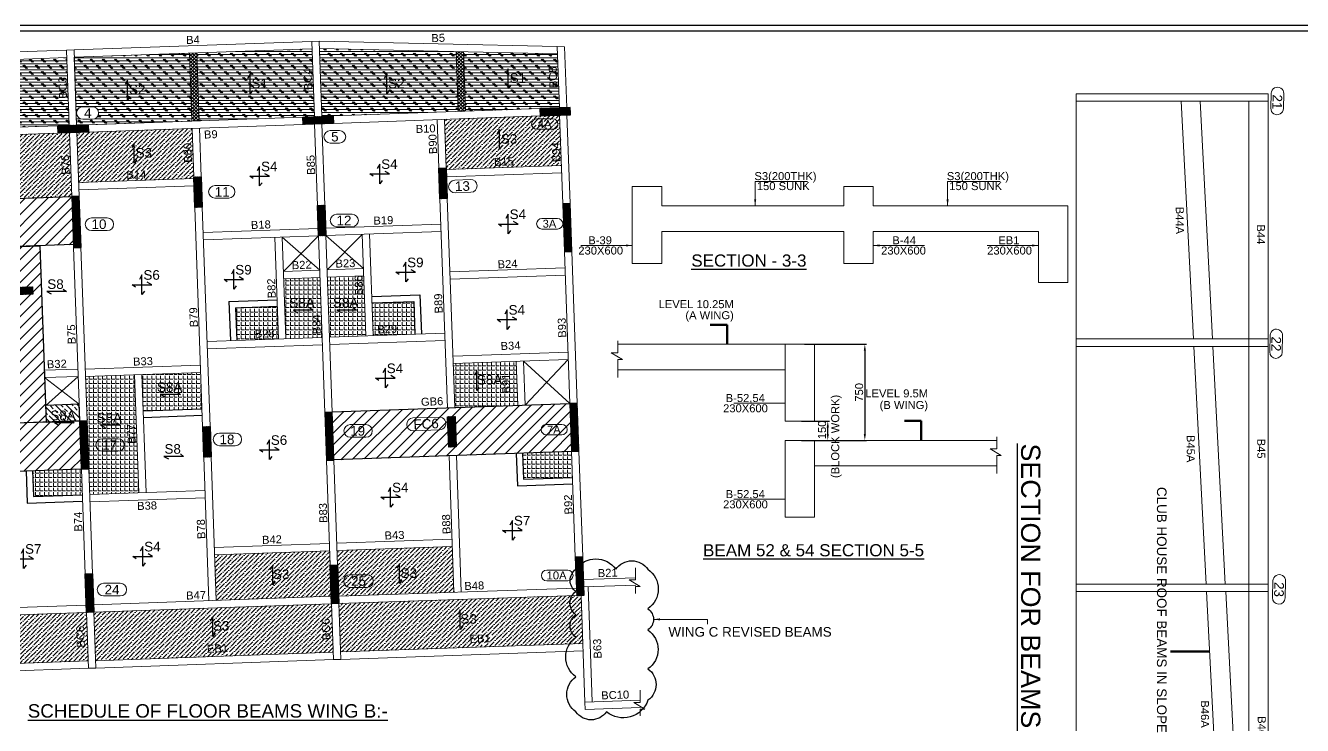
# Model space of a CAD drawing. Header units: millimetres. Extents: x 7675 to 3020127, y -133733 to 101228.
# Drawn here: x 2922494 to 2962385, y 76776 to 98635 of the extents above; entities that cross this region are included whole.
import ezdxf
from ezdxf.enums import TextEntityAlignment as Align

# ---------------------------------------------------------------- set-up
doc = ezdxf.new("R2010")
doc.units = ezdxf.units.MM
doc.header["$LTSCALE"] = 600
doc.linetypes.add('$0$DASHED2', pattern=[0.375, 0.25, -0.125])
for name, color, linetype, lineweight in [('300mm SUNK', 251, 'Continuous', 9), ('BEAM', 191, 'Continuous', 20), ('BEAM NO (H)', 121, 'Continuous', 20), ('BEAM NO (V)', 121, 'Continuous', 20), ('COL HATCH', 67, 'Continuous', 25), ('colno', 11, 'Continuous', 15), ('COLUMN', 84, 'Continuous', 30), ('COMMENTS', 10, 'Continuous', 35), ('CONCRETE', 7, 'Continuous', 20), ('DIM', 8, 'Continuous', 13), ('GIRDER BEAM', 4, 'Continuous', 30), ('HATCH LIGHT_MOFA', 253, 'Continuous', 0), ('MAIN TEXT', 6, 'Continuous', 25), ('RC PARDI HATCH', 8, 'Continuous', 13), ('RCC PARDI', 2, 'Continuous', 20), ('SLAB', 1, 'Continuous', 25), ('SLAB MARK', 241, 'Continuous', 25), ('SLAB NO', 52, 'Continuous', 25), ('TEXT', 255, 'Continuous', 25), ('void', 45, 'Continuous', 18)]:
    doc.layers.add(name, color=color, linetype=linetype, lineweight=lineweight)
doc.layers.add('REVISION CLOUD', color=4, linetype='Continuous')
doc.layers.add('S-DIM', color=7, linetype='Continuous')
doc.styles.add('ARIAL', font='arial.ttf')
doc.dimstyles.new('SBC 25', dxfattribs={"dimscale": 25, "dimtxt": 2.5, "dimasz": 2, "dimexe": 0.5, "dimexo": 0.5, "dimgap": 0.5, "dimtad": 1, "dimdec": 0, "dimzin": 3, "dimdsep": 46, "dimtxsty": 'ARIAL', "dimcen": 0, "dimdle": 1, "dimclrd": 256, "dimclre": 256, "dimclrt": 7, "dimadec": 0, "dimazin": 0, "dimtfac": 1, "dimtdec": 0, "dimtmove": 0, "dimatfit": 3, "dimfxl": 1, "dimtolj": 1, "dimtzin": 0, "dimlwd": -1, "dimlwe": -1, "dimarcsym": 0})
doc.dimstyles.new('SBC-100', dxfattribs={"dimscale": 100, "dimtxt": 2.5, "dimasz": 2, "dimexe": 0.5, "dimexo": 0.5, "dimgap": 0.5, "dimtad": 1, "dimdec": 0, "dimzin": 3, "dimdsep": 46, "dimtxsty": 'ARIAL', "dimblk1": 'OBLIQUE', "dimblk2": 'OBLIQUE', "dimcen": 0, "dimdle": 1, "dimclrd": 256, "dimclre": 256, "dimclrt": 4, "dimadec": 0, "dimazin": 0, "dimtfac": 1, "dimtdec": 0, "dimtmove": 0, "dimatfit": 3, "dimfxl": 1, "dimtolj": 1, "dimtzin": 0, "dimlwd": -1, "dimlwe": -1, "dimarcsym": 0})
pattern_1 = [(45, (2491303.62, 332757.3), (-176.7767, 176.7767), [])]
pattern_2 = [(0, (0, 0), (0, 95.25), []), (135, (47.62, -47.62), (-190.500082, -190.500082), [134.7039, -134.7039]), (135, (71.44, -47.62), (-190.500082, -190.500082), [134.7039, -134.7039]), (135, (95.25, -47.62), (-190.500082, -190.500082), [134.7039, -134.7039])]
pattern_3 = [(0, (0, 0), (0, 139.7), [101.6, -38.1]), (90, (0, 0), (-139.7, 9e-15), [101.6, -38.1])]
pattern_4 = [(44.6854249, (2233051.06, -59416.194), (-10.04716808, 10.15810365), [])]
pattern_5 = [(45, (2894726.755, 206159.45), (-53.03301, 53.03301), []), (135, (2894726.755, 206159.45), (-53.03301, -53.03301), [])]

# ---------------------------------------------------------------- blocks, each defined once
blk = doc.blocks.new('G$C8AF725FA')
at = {"layer": 'COLUMN'}
for p, q in [((-8355, -299, 11196), (-7405, -266, 11196)), ((-8346, -529, 11196), (-8355, -299, 11196)), ((-7405, -266, 11196), (-7397, -495, 11196)), ((-16010, -571, 11196), (-15060, -537, 11196)), ((-16002, -801, 11196), (-16010, -571, 11196)), ((-15052, -767, 11196), (-16002, -801, 11196)), ((-15060, -537, 11196), (-15052, -767, 11196)), ((-7397, -495, 11196), (-8346, -529, 11196)), ((-31320, -1114, 11196), (-30370, -1080, 11196)), ((-31311, -1344, 11196), (-31320, -1114, 11196)), ((-30370, -1080, 11196), (-30362, -1310, 11196)), ((-23665, -842, 11196), (-22715, -809, 11196)), ((-23657, -1072, 11196), (-23665, -842, 11196)), ((-22707, -1039, 11196), (-23657, -1072, 11196)), ((-22715, -809, 11196), (-22707, -1039, 11196)), ((-30362, -1310, 11196), (-31311, -1344, 11196)), ((-4105, -1900, 11196), (-3875, -1892, 11196)), ((-4071, -2849, 11196), (-4105, -1900, 11196)), ((-3875, -1892, 11196), (-3841, -2841, 11196)), ((-11760, -2171, 11196), (-11530, -2163, 11196)), ((-11726, -3121, 11196), (-11760, -2171, 11196)), ((-11530, -2163, 11196), (-11496, -3113, 11196)), ((-11496, -3113, 11196), (-11726, -3121, 11196)), ((-3841, -2841, 11196), (-4071, -2849, 11196)), ((-30651, -3320, 11196), (-30881, -3329, 11196)), ((-30881, -3329, 11196), (-30781, -6142, 11196)), ((-30551, -6134, 11196), (-30651, -3320, 11196)), ((-30781, -6142, 11196), (-30551, -6134, 11196)), ((-30403, -10327, 11196), (-30632, -10335, 11196)), ((-30632, -10335, 11196), (-30579, -11834, 11196)), ((-30349, -11826, 11196), (-30403, -10327, 11196)), ((-30579, -11834, 11196), (-30349, -11826, 11196)), ((-30463, -15112, 11196), (-30233, -15104, 11196)), ((-30421, -16311, 11196), (-30463, -15112, 11196)), ((-30233, -15104, 11196), (-30191, -16303, 11196)), ((-30191, -16303, 11196), (-30421, -16311, 11196))]:
    blk.add_line(p, q, dxfattribs=at)
for points in [[(-949, -34), (-941, -264), (8, -230), (0, 0)], [(-23181, -4322), (-22951, -4314), (-22996, -3041), (-23226, -3049)], [(-23541, -4335), (-22592, -4301), (-22584, -4531), (-23533, -4565)], [(41, -10745), (271, -10737), (218, -9238), (-12, -9246)], [(201, -15242), (430, -15234), (388, -14035), (158, -14043)]]:
    blk.add_lwpolyline(points, close=True, dxfattribs=at)
for points, elevation in [([(-15514, -4380), (-15284, -4372), (-15341, -2774), (-15571, -2782)], 11196), ([(-7666, -3053), (-7633, -4002), (-7862, -4010), (-7896, -3061)], 11196), ([(-180, -4503), (50, -4495), (-3, -2996), (-233, -3004)], 0), ([(-7614, -11020), (-7384, -11012), (-7437, -9513), (-7667, -9521)], 11196), ([(-15269, -11291), (-15039, -11283), (-15092, -9784), (-15322, -9792)], 11196), ([(-11254, -9964), (-11220, -10913), (-11450, -10921), (-11483, -9972)], 11196), ([(-22924, -11559), (-22695, -11551), (-22748, -10052), (-22978, -10060)], 11196), ([(-7497, -14298), (-7268, -14290), (-7225, -15489), (-7455, -15497)], 11196), ([(-15153, -14569), (-14923, -14561), (-14880, -15761), (-15110, -15769)], 11196), ([(-22808, -14837), (-22578, -14829), (-22536, -16028), (-22766, -16036)], 11196)]:
    blk.add_lwpolyline(points, close=True, dxfattribs=dict(at, elevation=elevation))
blk = doc.blocks.new('_Oblique')
at = {"color": 0, "linetype": 'ByBlock', "lineweight": -2}
blk.add_line((-0.5, -0.5), (0.5, 0.5), dxfattribs=at)
blk = doc.blocks.new('*D35')
at = {"layer": 'Defpoints', "color": 0, "transparency": 16777216}
for p in [(2980659, 55878), (2981530, 55878), (2980659, 55278)]:
    blk.add_point(p, dxfattribs=at)
at = {"layer": 'S-DIM', "transparency": 16777216}
for p, q in [((2980709, 55878), (2981580, 55878)), ((2981530, 55478), (2981530, 55678)), ((2980709, 55278), (2981580, 55278))]:
    blk.add_line(p, q, dxfattribs=at)
for points in [[(2981563, 55678), (2981496, 55678), (2981530, 55878)], [(2981496, 55478), (2981563, 55478), (2981530, 55278)]]:
    blk.add_solid(points, dxfattribs=at)
at = {"layer": 'S-DIM', "color": 4, "transparency": 16777216, "insert": (2981352, 55605), "char_height": 250, "attachment_point": 5, "rotation": 90, "style": 'ARIAL'}
blk.add_mtext('\\A1;150', dxfattribs=at)
blk = doc.blocks.new('*D36')
at = {"layer": 'Defpoints', "color": 0, "transparency": 16777216}
for p in [(2980756, 58278), (2980806, 55278), (2982688, 55278)]:
    blk.add_point(p, dxfattribs=at)
at = {"layer": 'S-DIM', "transparency": 16777216}
for p, q in [((2980806, 58278), (2982738, 58278)), ((2982688, 58078), (2982688, 55478)), ((2980856, 55278), (2982738, 55278))]:
    blk.add_line(p, q, dxfattribs=at)
for points in [[(2982721, 58078), (2982655, 58078), (2982688, 58278)], [(2982655, 55478), (2982721, 55478), (2982688, 55278)]]:
    blk.add_solid(points, dxfattribs=at)
at = {"layer": 'S-DIM', "color": 4, "transparency": 16777216, "insert": (2982510, 56778), "char_height": 250, "attachment_point": 5, "rotation": 90, "style": 'ARIAL'}
blk.add_mtext('\\A1;750', dxfattribs=at)
blk = doc.blocks.new('G$C380FF64C')
at = {"layer": 'CONCRETE'}
for p, q in [((2066.3, 503.3), (2066.3, 653.3)), ((2066.3, 653.3), (2296.3, 653.3)), ((2296.3, 653.3), (2296.3, 503.3)), ((2296.3, 503.3), (3586.3, 503.3)), ((2066.3, 53.3), (2066.3, 303.3)), ((2296.3, 303.3), (3586.3, 303.3)), ((2296.3, 303.3), (2296.3, 53.3)), ((2296.3, 53.3), (2066.3, 53.3))]:
    blk.add_line(p, q, dxfattribs=at)
for points in [[(644.3, 503.3), (644.3, 653.3), (414.3, 653.3), (414.3, 53.3), (644.3, 53.3), (644.3, 303.3)], [(644.3, 503.3), (644.3, 503.3), (2066.3, 503.3)], [(3586.3, 503.3), (3586.3, 503.3), (3816.3, 503.3), (3816.3, -96.7), (3586.3, -96.7), (3586.3, 303.3)], [(644.3, 303.3), (2066.3, 303.3)]]:
    blk.add_lwpolyline(points, dxfattribs=at)
at = {"layer": 'MAIN TEXT', "style": 'ARIAL'}
blk.add_text('%%USECTION - 3-3', height=95, rotation=0.00358, dxfattribs=at).set_placement((1325.4, 75.7, 0.5), align=Align.MIDDLE)
at = {"layer": 'TEXT', "char_height": 62.5, "width": 640.518, "style": 'ARIAL'}
for s, insert, attachment_point in [('S3(200THK)', (1853.8, 766.2), 3), ('S3(200THK)', (3356.5, 766.2), 3), ('150 SUNK', (1800, 688.2), 3), ('150 SUNK', (3302.6, 688.2), 3), ('B-39', (255.5, 265, 0), 3), ('B-44', (2445.6, 265, 0), 1), ('EB1', (3273.7, 265, 0), 1), ('230X600', (342.8, 185, 0), 3), ('230X600', (2358.3, 185, 0), 1), ('230X600', (3186.5, 185, 0), 1)]:
    blk.add_mtext(s, dxfattribs=dict(at, insert=insert, attachment_point=attachment_point))
at = {"layer": 'DIM'}
for points in [[(1374.5, 503.3), (1374.5, 692.6), (1784.3, 692.6)], [(2877.1, 503.3), (2877.1, 692.6), (3287, 692.6)], [(414.3, 193.3), (13.9, 193.3)], [(2296.3, 193.3), (2696.6, 193.3)], [(3586.3, 193.3), (3185.9, 193.3)]]:
    blk.add_leader(points, dimstyle='SBC 25', dxfattribs=at)
blk = doc.blocks.new('5444')
at = {"layer": 'colno'}
for points, elevation in [([(2982621.9, 95549.7, 1), (2982612.3, 95158.6), (2983079.1, 95147.2, 1), (2983088.7, 95538.3)], 5360.4), ([(2990177.8, 95514.9, 1), (2990168.3, 95123.8), (2990689.9, 95111, 1), (2990699.5, 95502.2)], 33112.8), ([(2997848.5, 95605.8, 1), (2997838.8, 95209.4), (2998363.5, 95196.6, 1), (2998373.2, 95593)], 5360.4)]:
    blk.add_lwpolyline(points, format="xyb", close=True, dxfattribs=dict(at, elevation=elevation))
at = {"layer": 'CONCRETE'}
for p, q in [((2982624.8, 95063.5), (3021154.8, 95063.5)), ((2982854.8, 94463.5), (3005604.8, 94463.5)), ((2982624.8, 89061), (3021154.8, 89061))]:
    blk.add_line(p, q, dxfattribs=at)
at = {"layer": 'CONCRETE', "color": 1}
for p, q in [((2998174.8, 93735.3), (3005604.8, 94120.1)), ((2990514.8, 93338.6), (2997944.8, 93723.4)), ((2998174.8, 93134.5), (3005604.8, 93519.3)), ((2982854.8, 92941.9), (2990284.8, 93326.7)), ((2990514.8, 92737.8), (2997944.8, 93122.6)), ((2982854.8, 92341.1), (2990284.8, 92725.9))]:
    blk.add_line(p, q, dxfattribs=at)
at = {"layer": 'CONCRETE'}
for points in [[(2982624.8, 89061), (2982624.8, 95063.5), (2982854.8, 95063.5), (2982854.8, 89061)], [(2990284.8, 89061), (2990284.8, 95063.5), (2990514.8, 95063.5), (2990514.8, 89061)], [(2997944.8, 89061), (2997944.8, 95063.5), (2998174.8, 95063.5), (2998174.8, 89061)]]:
    blk.add_lwpolyline(points, dxfattribs=at)
at = {"layer": 'BEAM NO (H)', "style": 'ARIAL'}
for s, p in [('B44', (2987018.1, 94834.8, 11196)), ('B45', (2993710.2, 94846.9, 11196)), ('B46', (3002376.4, 94862.5, 11196))]:
    blk.add_text(s, height=250, rotation=0.10297, dxfattribs=at).set_placement(p, align=Align.MIDDLE_CENTER)
at = {"layer": 'BEAM NO (H)', "color": 1, "style": 'ARIAL'}
for s, p in [('B46A', (3002000, 93088)), ('B45A', (2993710.2, 92645.1, 11196)), ('B44A', (2986581, 92302.5))]:
    blk.add_text(s, height=250, rotation=0.10297, dxfattribs=at).set_placement(p, align=Align.MIDDLE_CENTER)
at = {"layer": 'colno', "style": 'ARIAL'}
for s, rotation, p in [('21', 358.59981, (2982882.8, 95347.1, 5360.4)), ('22', 358.59973, (2990438.8, 95312.2, 33112.8)), ('23', 358.59974, (2998109.4, 95403.2, 5360.4))]:
    blk.add_text(s, height=300, rotation=rotation, dxfattribs=at).set_placement(p, align=Align.MIDDLE_CENTER)
at = {"layer": 'COMMENTS', "style": 'ARIAL'}
blk.add_text('CLUB HOUSE ROOF BEAMS IN SLOPE', height=300, dxfattribs=at).set_placement((2998748.4, 91737.7, 11196), align=Align.MIDDLE_CENTER)
at = {"layer": 'MAIN TEXT', "linetype": 'Continuous', "style": 'ARIAL'}
blk.add_text('%%USECTION FOR BEAMS IN SLOPE FOR CLUB HOUSE', height=600, dxfattribs=at).set_placement((3003887.5, 87644.3), align=Align.MIDDLE)
at = {"layer": 'DIM'}
blk.add_leader([(3000042.4, 93231.2), (3000042.4, 92013.7)], dimstyle='SBC-100', override={"dimtxt": 2.5, "dimasz": 2, "dimgap": 0.5, "dimtad": 1, "dimclrd": 256, "dimlwd": 65535}, dxfattribs=at)
blk = doc.blocks.new('655963')
at = {"layer": 'CONCRETE'}
for points in [[(2974970.9, 58389.3), (2974970.9, 58013.3), (2974766.9, 58013.3), (2975114.9, 57805.3), (2974970.9, 57805.3), (2974970.9, 57245)], [(2974970.9, 58277.8), (2980198.9, 58277.8)], [(2981118.9, 58277.8), (2981118.9, 58277.8), (2980198.9, 58277.8), (2980198.9, 55877.8), (2981118.9, 55877.8), (2981118.9, 58277.8)], [(2974970.9, 57477.8), (2980198.9, 57477.8)], [(2981118.9, 55277.8), (2981118.9, 55277.8), (2980198.9, 55277.8), (2980198.9, 52877.8), (2981118.9, 52877.8), (2981118.9, 55277.8)], [(2981118.9, 55277.8), (2981118.9, 55277.8), (2986806.9, 55277.8)], [(2986806.9, 55389.3), (2986806.9, 55013.3), (2986602.9, 55013.3), (2986950.9, 54805.3), (2986806.9, 54805.3), (2986806.9, 54245)], [(2981118.9, 54477.8), (2986806.9, 54477.8)]]:
    blk.add_lwpolyline(points, dxfattribs=at)
at = {"layer": 'TEXT', "char_height": 250, "width": 2562.074, "attachment_point": 3, "style": 'ARIAL'}
for s, insert in [('LEVEL 10.25M', (2978594.2, 59656.5)), ('(A WING)', (2978594.2, 59311.5)), ('B-52,54', (2979564, 56724.3, 0)), ('LEVEL 9.5M', (2984663.2, 56870.2)), ('230X600', (2979658.1, 56404.4, 0)), ('(B WING)', (2984663.2, 56507.5)), ('B-52,54', (2979564, 53724.3, 0)), ('230X600', (2979658.1, 53404.4, 0))]:
    blk.add_mtext(s, dxfattribs=dict(at, insert=insert))
at = {"layer": 'TEXT', "insert": (2981637.3, 56701.7), "char_height": 250, "width": 2562.074, "attachment_point": 3, "rotation": 90, "style": 'ARIAL'}
blk.add_mtext('(BLOCK WORK)', dxfattribs=at)
at = {"layer": 'S-DIM'}
dim = blk.add_linear_dim(base=(2982687.8, 55277.8), p1=(2980755.7, 58277.8), p2=(2980805.7, 55277.8), angle=90, text='750', dimstyle='SBC-100', override={"dimtxt": 2.5, "dimtxsty": 'ARIAL', "dimtfill": 0}, dxfattribs=at)
dim.commit()
dim.dimension.update_dxf_attribs({"geometry": '*D36', "text_midpoint": (2982510.2, 56777.8)})
dim = blk.add_linear_dim(base=(2981529.8, 55877.8), p1=(2980658.9, 55277.8), p2=(2980658.9, 55877.8), angle=90, text='150', dimstyle='SBC-100', override={"dimtxt": 2.5, "dimtxsty": 'ARIAL', "dimtfill": 0}, dxfattribs=at)
dim.commit()
dim.dimension.update_dxf_attribs({"geometry": '*D35', "text_midpoint": (2981529.8, 55605.1), "dimtype": 128})
at = {"layer": 'DIM'}
for points in [[(2978382.3, 58277.8), (2978382.3, 58890.3), (2977855.5, 58890.3)], [(2984451.3, 55277.8), (2984451.3, 55890.3), (2983924.5, 55890.3)]]:
    blk.add_leader(points, dimstyle='SBC-100', override={"dimtxt": 2.5, "dimasz": 2, "dimgap": 0.5, "dimtad": 1, "dimclrd": 256, "dimlwd": 65535}, dxfattribs=at)
for points in [[(2980198.9, 56437.6), (2978597.7, 56437.6)], [(2980198.9, 53437.6), (2978597.7, 53437.6)]]:
    blk.add_leader(points, dimstyle='SBC 25', dxfattribs=at)

msp = doc.modelspace()

# ---------------------------------------------------------------- hatches: boundary and pattern name
at = {"layer": '300mm SUNK'}
h = msp.add_hatch(dxfattribs=at)
h.set_pattern_fill('ANSI33', color=256, scale=1000, style=0)
h.set_pattern_definition([(135, (799432.7, 148849.32), (176.776695, 176.776695), []), (135, (799255.92, 148849.32), (176.776695, 176.776695), [125, -62.5])])
h.paths.add_polyline_path([(2923129, 86539), (2923139, 86250), (2924188, 86287), (2924170, 86806), (2923121, 86769)])
at = {"layer": 'COL HATCH', "lineweight": 0}
h = msp.add_hatch(dxfattribs=at)
h.set_pattern_fill('ANSI31', color=256, scale=4.5, angle=359.6854)
h.set_pattern_definition(pattern_4)
h.paths.add_polyline_path([(2931156, 95777), (2932106, 95810), (2932114, 95580), (2931164, 95547)])
h = msp.add_hatch(dxfattribs=at)
h.set_pattern_fill('ANSI31', color=256, scale=4.5, angle=359.6854)
h.set_pattern_definition(pattern_4)
h.paths.add_polyline_path([(2938561, 96042), (2938569, 95812), (2939519, 95846), (2939511, 96076)])
h = msp.add_hatch(dxfattribs=at)
h.set_pattern_fill('ANSI31', color=256, scale=4.5, angle=359.6854)
h.set_pattern_definition(pattern_4)
h.paths.add_polyline_path([(2923501, 95505), (2924450, 95538), (2924459, 95309), (2923509, 95275)])
h = msp.add_hatch(dxfattribs=at)
h.set_pattern_fill('ANSI31', color=256, scale=4.5, angle=359.6854)
h.set_pattern_definition(pattern_4)
h.paths.add_polyline_path([(2935636, 94184), (2935670, 93235), (2935440, 93226), (2935406, 94176)])
h = msp.add_hatch(dxfattribs=at)
h.set_pattern_fill('ANSI31', color=256, scale=4.5, angle=359.6854)
h.set_pattern_definition(pattern_4)
h.paths.add_polyline_path([(2927981, 93912), (2928014, 92963), (2927785, 92955), (2927751, 93904)])
h = msp.add_hatch(dxfattribs=at)
h.set_pattern_fill('ANSI31', color=256, scale=4.5, angle=359.6854)
h.set_pattern_definition(pattern_4)
h.paths.add_polyline_path([(2923997, 91696), (2924226, 91704), (2924170, 93302), (2923940, 93294)])
h = msp.add_hatch(dxfattribs=at)
h.set_pattern_fill('ANSI31', color=256, scale=4.5, angle=359.6854)
h.set_pattern_definition(pattern_4)
h.paths.add_polyline_path([(2931845, 93023), (2931878, 92074), (2931648, 92066), (2931615, 93015)])
h = msp.add_hatch(dxfattribs=at)
h.set_pattern_fill('ANSI31', color=256, scale=4.5, angle=359.6854)
h.set_pattern_definition(pattern_4)
h.paths.add_polyline_path([(2939331, 91573), (2939560, 91581), (2939507, 93080), (2939277, 93072)])
at = {"layer": 'COL HATCH'}
h = msp.add_hatch(dxfattribs=at)
h.set_pattern_fill('ANSI31', color=256, scale=120)
h.set_pattern_definition([(45, (46286.416, -179883.063), (-10.60660172, 10.60660172), [])])
h.paths.add_polyline_path([(2921764, 90443), (2922714, 90477), (2922722, 90247), (2921773, 90214)])
at = {"layer": 'COL HATCH', "lineweight": 0}
h = msp.add_hatch(dxfattribs=at)
h.set_pattern_fill('ANSI31', color=256, scale=4.5, angle=359.6854)
h.set_pattern_definition(pattern_4)
h.paths.add_polyline_path([(2939552, 85331), (2939782, 85339), (2939729, 86838), (2939499, 86830)])
h = msp.add_hatch(dxfattribs=at)
h.set_pattern_fill('ANSI31', color=256, scale=4.5, angle=359.6854)
h.set_pattern_definition(pattern_4)
h.paths.add_polyline_path([(2924242, 84784), (2924472, 84793), (2924419, 86291), (2924189, 86283)])
h = msp.add_hatch(dxfattribs=at)
h.set_pattern_fill('ANSI31', color=256, scale=4.5, angle=359.6854)
h.set_pattern_definition(pattern_4)
h.paths.add_polyline_path([(2931897, 85056), (2932127, 85064), (2932074, 86563), (2931844, 86555)])
at = {"layer": 'COL HATCH'}
h = msp.add_hatch(dxfattribs=at)
h.set_pattern_fill('ANSI31', color=256, scale=120)
h.set_pattern_definition([(45, (46296.164, -180157.89), (-10.60660172, 10.60660172), [])])
h.paths.add_polyline_path([(2935911, 86427), (2935945, 85478), (2935715, 85470), (2935681, 86419)])
at = {"layer": 'COL HATCH', "lineweight": 0}
h = msp.add_hatch(dxfattribs=at)
h.set_pattern_fill('ANSI31', color=256, scale=4.5, angle=359.6854)
h.set_pattern_definition(pattern_4)
h.paths.add_polyline_path([(2928257, 86112), (2928291, 85162), (2928061, 85154), (2928027, 86104)])
h = msp.add_hatch(dxfattribs=at)
h.set_pattern_fill('ANSI31', color=256, scale=4.5, angle=359.6854)
h.set_pattern_definition(pattern_4)
h.paths.add_polyline_path([(2932014, 81778), (2932243, 81786), (2932286, 80587), (2932056, 80579)])
h = msp.add_hatch(dxfattribs=at)
h.set_pattern_fill('ANSI31', color=256, scale=4.5, angle=359.6854)
h.set_pattern_definition(pattern_4)
h.paths.add_polyline_path([(2939712, 80834), (2939941, 80842), (2939899, 82041), (2939669, 82033)])
h = msp.add_hatch(dxfattribs=at)
h.set_pattern_fill('ANSI31', color=256, scale=4.5, angle=359.6854)
h.set_pattern_definition(pattern_4)
h.paths.add_polyline_path([(2924358, 81506), (2924588, 81514), (2924631, 80315), (2924401, 80307)])
at = {"layer": 'GIRDER BEAM', "lineweight": 20}
h = msp.add_hatch(dxfattribs=at)
h.set_pattern_fill('ANSI31', color=150, scale=2000)
h.set_pattern_definition(pattern_1)
h.paths.add_polyline_path([(2916338, 91524), (2916568, 91532), (2916515, 93034), (2916285, 93026)])
h.paths.add_polyline_path([(2923993, 91795), (2908913, 91260), (2908860, 92759), (2923940, 93301)])
h = msp.add_hatch(dxfattribs=at)
h.set_pattern_fill('ANSI31', color=150, scale=2000)
h.set_pattern_definition(pattern_1)
h.paths.add_polyline_path([(2921445, 91705), (2922944, 91758), (2923139, 86250), (2921640, 86196)])
h = msp.add_hatch(dxfattribs=at)
h.set_pattern_fill('ANSI31', color=150, scale=2000)
h.set_pattern_definition(pattern_1)
h.paths.add_polyline_path([(2932074, 86567), (2939499, 86830), (2939552, 85331), (2932127, 85067)])
h = msp.add_hatch(dxfattribs=at)
h.set_pattern_fill('ANSI31', color=150, scale=2000)
h.set_pattern_definition(pattern_1)
h.paths.add_polyline_path([(2909108, 85752), (2924188, 86287), (2924242, 84788), (2909161, 84253)])
at = {"layer": 'HATCH LIGHT_MOFA', "true_color": 0x636466, "transparency": 33554687}
h = msp.add_hatch(dxfattribs=at)
h.set_pattern_fill('CORK', color=251, scale=30)
h.set_pattern_definition(pattern_2)
h.paths.add_polyline_path([(2927614, 97771), (2924016, 97643), (2924091, 95526), (2927689, 95653)])
h.paths.add_polyline_path([(2924583, 95707), (2924285, 95707, -1), (2924285, 96097), (2924583, 96097, -1)], flags=16)
h.paths.add_polyline_path([(2924613, 95677), (2924255, 95677), (2924255, 96127), (2924613, 96127)], flags=24)
h.paths.add_polyline_path([(2926292, 96408), (2925670, 96408), (2925670, 96868), (2926292, 96868)], flags=24)
h = msp.add_hatch(dxfattribs=at)
h.set_pattern_fill('CORK', color=251, scale=30)
h.set_pattern_definition(pattern_2)
h.paths.add_polyline_path([(2927843, 97779), (2931441, 97907), (2931516, 95789), (2927919, 95661)])
h = msp.add_hatch(dxfattribs=at)
h.set_pattern_fill('CORK', color=251, scale=30)
h.set_pattern_definition(pattern_2)
h.paths.add_polyline_path([(2935947, 97820), (2931671, 97915), (2931746, 95798), (2936013, 95951)])
h.paths.add_polyline_path([(2933745, 96592), (2934413, 96592), (2934413, 97057), (2933745, 97057)], flags=24)
h = msp.add_hatch(dxfattribs=at)
h.set_pattern_fill('CORK', color=251, scale=30)
h.set_pattern_definition(pattern_2)
h.paths.add_polyline_path([(2936177, 97815), (2939111, 97750), (2939171, 96064), (2936243, 95959)])
h = msp.add_hatch(dxfattribs=at)
h.set_pattern_fill('CORK', color=251, scale=30)
h.set_pattern_definition(pattern_2)
h.paths.add_polyline_path([(2923786, 97635), (2920196, 97508), (2920271, 95390), (2923501, 95505), (2923501, 95505), (2923861, 95517)])
at = {"layer": 'HATCH LIGHT_MOFA'}
h = msp.add_hatch(dxfattribs=at)
h.set_pattern_fill('ANSI36', color=256, scale=30)
h.paths.add_polyline_path([(2935582, 95705), (2939179, 95834), (2939235, 94265), (2935637, 94137)])
h = msp.add_hatch(dxfattribs=at)
h.set_pattern_fill('ANSI36', color=256, scale=30)
h.paths.add_polyline_path([(2924099, 95296), (2927697, 95423), (2927752, 93858), (2924155, 93730)])
h = msp.add_hatch(dxfattribs=at)
h.set_pattern_fill('ANSI36', color=256, scale=30)
h.paths.add_polyline_path([(2920271, 95160), (2923869, 95288), (2923940, 93297), (2920342, 93170)])
h = msp.add_hatch(dxfattribs=at)
h.set_pattern_fill('ANGLE', color=256, scale=20)
h.set_pattern_definition(pattern_3)
h.paths.add_polyline_path([(2931761, 88897), (2931694, 90766), (2930560, 90725), (2930626, 88857)])
h = msp.add_hatch(dxfattribs=at)
h.set_pattern_fill('ANGLE', color=256, scale=20)
h.set_pattern_definition(pattern_3)
h.paths.add_polyline_path([(2931964, 89657), (2931991, 88905), (2933125, 88945), (2933059, 90814), (2931925, 90774)])
h = msp.add_hatch(dxfattribs=at)
h.set_pattern_fill('ANGLE', color=256, scale=20)
h.set_pattern_definition(pattern_3)
h.paths.add_polyline_path([(2930397, 88848), (2930360, 89868), (2929056, 89821), (2929092, 88802)])
h = msp.add_hatch(dxfattribs=at)
h.set_pattern_fill('ANGLE', color=256, scale=20)
h.set_pattern_definition(pattern_3)
h.paths.add_polyline_path([(2934659, 88999), (2934623, 90019), (2933318, 89973), (2933355, 88953)])
h = msp.add_hatch(dxfattribs=at)
h.set_pattern_fill('ANGLE', color=256, scale=20)
h.set_pattern_definition(pattern_3)
h.paths.add_polyline_path([(2926128, 87734), (2926169, 86597), (2928008, 86662), (2927967, 87799)])
h = msp.add_hatch(dxfattribs=at)
h.set_pattern_fill('ANGLE', color=256, scale=20)
h.set_pattern_definition(pattern_3)
h.paths.add_polyline_path([(2935901, 86702), (2937870, 86772), (2937821, 88148), (2935852, 88079), (2935901, 86702)])
h = msp.add_hatch(dxfattribs=at)
h.set_pattern_fill('ANGLE', color=256, scale=20)
h.set_pattern_definition(pattern_3)
h.paths.add_polyline_path([(2925899, 87726), (2924370, 87671), (2924500, 83986), (2926029, 84041)])
h = msp.add_hatch(dxfattribs=at)
h.set_pattern_fill('ANGLE', color=256, scale=20)
h.set_pattern_definition(pattern_3)
h.paths.add_polyline_path([(2939552, 85331), (2938023, 85277), (2938052, 84467), (2939581, 84521), (2939552, 85331)], is_closed=False)
h = msp.add_hatch(dxfattribs=at)
h.set_pattern_fill('ANGLE', color=256, scale=20)
h.set_pattern_definition(pattern_3)
h.paths.add_polyline_path([(2922713, 84734), (2922741, 83924), (2924271, 83978), (2924242, 84784)])
h = msp.add_hatch(dxfattribs=at)
h.set_pattern_fill('ANSI36', color=256, scale=30)
edge = h.paths.add_edge_path()
edge.add_line((2931997, 82231), (2928399, 82103))
edge.add_line((2928399, 82103), (2928450, 80681))
edge.add_line((2928450, 80681), (2932048, 80809))
edge.add_line((2932048, 80809), (2931997, 82231))
h = msp.add_hatch(dxfattribs=at)
h.set_pattern_fill('ANSI36', color=256, scale=30)
edge = h.paths.add_edge_path()
edge.add_line((2935825, 82367), (2932227, 82239))
edge.add_line((2932227, 82239), (2932278, 80817))
edge.add_line((2932278, 80817), (2935875, 80936))
edge.add_line((2935875, 80936), (2935824, 82367))
h = msp.add_hatch(dxfattribs=at)
h.set_pattern_fill('ANSI36', color=256, scale=30)
h.paths.add_polyline_path([(2939849, 80838), (2932286, 80587), (2932339, 79070), (2939902, 79335)])
h = msp.add_hatch(dxfattribs=at)
h.set_pattern_fill('ANSI36', color=256, scale=30)
h.paths.add_polyline_path([(2924401, 80307), (2916975, 80047), (2917029, 78528), (2924454, 78791)])
h = msp.add_hatch(dxfattribs=at)
h.set_pattern_fill('ANSI36', color=256, scale=30)
h.paths.add_polyline_path([(2932056, 80579), (2924631, 80315), (2924684, 78799), (2932110, 79063)])
at = {"layer": 'RC PARDI HATCH'}
h = msp.add_hatch(dxfattribs=at)
h.set_pattern_fill('ANSI37', color=256, scale=600)
h.set_pattern_definition(pattern_5)
h.paths.add_polyline_path([(2927843, 97779), (2927614, 97771), (2927689, 95653), (2927919, 95661)])
h = msp.add_hatch(dxfattribs=at)
h.set_pattern_fill('ANSI37', color=256, scale=600)
h.set_pattern_definition(pattern_5)
h.paths.add_polyline_path([(2936013, 95951), (2936243, 95959), (2936177, 97815), (2935947, 97820)])

# ---------------------------------------------------------------- linework, layer by layer
at = {"color": 5}
msp.add_lwpolyline([(2974419, 45004), (2974419, 98635), (2898307, 98635), (2898307, 45004)], close=True, dxfattribs=at)
at = {"color": 6}
msp.add_lwpolyline([(2974239, 45184), (2974239, 98455), (2898487, 98455), (2898487, 45184)], close=True, dxfattribs=at)
at = {"layer": 'BEAM'}
for p, q in [((2931433, 98137), (2924008, 97873)), ((2931433, 98137), (2931663, 98145)), ((2931516, 95789, 11196), (2931433, 98137, 11196)), ((2931746, 95798, 11196), (2931663, 98145, 11196)), ((2939103, 97981), (2931663, 98145)), ((2923778, 97865), (2916352, 97602)), ((2923778, 97866), (2924008, 97874)), ((2923861, 95517), (2923778, 97865)), ((2924091, 95526), (2924008, 97874)), ((2931441, 97907), (2924016, 97643)), ((2939111, 97750), (2931671, 97915)), ((2939171, 96064), (2939103, 97981)), ((2939103, 97981), (2939334, 97975)), ((2939401, 96072), (2939334, 97975)), ((2923786, 97635), (2916361, 97372)), ((2924450, 95538), (2931156, 95776)), ((2932105, 95810), (2938561, 96042)), ((2932114, 95580), (2938570, 95812)), ((2939277, 93072), (2939179, 95834)), ((2939507, 93080), (2939409, 95842)), ((2916795, 95267), (2923501, 95505)), ((2924458, 95309), (2931164, 95546)), ((2927751, 93904, 11196), (2927697, 95423, 11196)), ((2927981, 93912, 11196), (2927927, 95432, 11196)), ((2931615, 93014), (2931524, 95560)), ((2931845, 93022), (2931754, 95568)), ((2935406, 94176, 11196), (2935352, 95697, 11196)), ((2935636, 94184, 11196), (2935582, 95705, 11196)), ((2916803, 95037), (2923509, 95275)), ((2923940, 93297), (2923869, 95288)), ((2924170, 93305), (2924099, 95296)), ((2935637, 94137), (2939235, 94265)), ((2924155, 93730), (2927752, 93858)), ((2935646, 93908), (2939243, 94035)), ((2924163, 93500), (2927760, 93628)), ((2928027, 86103), (2927785, 92955)), ((2928257, 86111), (2928014, 92963)), ((2935671, 86694), (2935440, 93226)), ((2935901, 86702), (2935670, 93235)), ((2931640, 92295), (2928043, 92168)), ((2935468, 92431), (2931870, 92304)), ((2935476, 92201), (2931878, 92074)), ((2931648, 92066), (2928051, 91938)), ((2930284, 92016), (2930397, 88848)), ((2930514, 92025), (2930626, 88857)), ((2931844, 86555, 11196), (2931648, 92066, 11196)), ((2932074, 86563, 11196), (2931878, 92074, 11196)), ((2933012, 92114), (2933125, 88945)), ((2933242, 92122), (2933355, 88953)), ((2924188, 86287), (2923996, 91706)), ((2924418, 86295), (2924226, 91714)), ((2939499, 86830), (2939331, 91572)), ((2939729, 86838), (2939560, 91580)), ((2931686, 90995), (2930552, 90955)), ((2933051, 91044, 11196), (2931916, 91004, 11196)), ((2935751, 90940), (2939349, 91067, 0)), ((2931694, 90766), (2930560, 90725)), ((2933059, 90814, 11196), (2931925, 90774, 11196)), ((2935759, 90710), (2939357, 90837, 0)), ((2931991, 88905), (2935588, 89032)), ((2928163, 88769), (2931761, 88897)), ((2928171, 88539), (2931769, 88667)), ((2931999, 88675), (2935597, 88803)), ((2939442, 88436), (2935849, 88309)), ((2939450, 88206), (2935857, 88079)), ((2924131, 87906), (2923082, 87869)), ((2927959, 88029), (2924361, 87901)), ((2927967, 87799), (2924370, 87671)), ((2937870, 86772), (2937821, 88148)), ((2938100, 86780), (2938051, 88157)), ((2924139, 87676), (2923090, 87639)), ((2926029, 84041), (2925899, 87726)), ((2926259, 84049), (2926128, 87734)), ((2928061, 85154), (2928220, 80673)), ((2928291, 85162), (2928450, 80681)), ((2932014, 81778, 11196), (2931897, 85056, 11196)), ((2932243, 81786, 11196), (2932127, 85064, 11196)), ((2935875, 80940), (2935724, 85195)), ((2936105, 80948), (2935954, 85203)), ((2939669, 82033), (2939552, 85331)), ((2939899, 82041), (2939782, 85339)), ((2924358, 81506, 11196), (2924242, 84784, 11196)), ((2924588, 81514, 11196), (2924472, 84793, 11196)), ((2924500, 83986), (2928098, 84114)), ((2924508, 83756), (2928106, 83884)), ((2932219, 82469), (2935817, 82597)), ((2928391, 82333, 0), (2931989, 82461, 0)), ((2928399, 82103, 0), (2931997, 82231, 0)), ((2932227, 82239), (2935825, 82367)), ((2941552, 81391, 11425), (2939916, 81333, 11425)), ((2939704, 81063), (2932278, 80817)), ((2941560, 81161, 11425), (2939924, 81103, 11425)), ((2940069, 81108, 11425), (2940197, 77511, 11425)), ((2932048, 80809, 11196), (2924622, 80545, 11196)), ((2939712, 80834), (2932286, 80587)), ((2932286, 80587, 0), (2932348, 78841, 0)), ((2939849, 80838, 11425), (2939967, 77502, 11425)), ((2924393, 80537, 11196), (2916967, 80277, 11196)), ((2924401, 80307, 11196), (2916975, 80047, 11196)), ((2924401, 80307, 0), (2924462, 78561, 0)), ((2924630, 80315, 0), (2924692, 78569, 0)), ((2932056, 80579, 11196), (2924631, 80315, 11196)), ((2932056, 80579, 0), (2932118, 78833, 0)), ((2932110, 79063, 0), (2924684, 78799, 0)), ((2939902, 79335, 11425), (2932339, 79071, 11425)), ((2939910, 79105, 11425), (2932348, 78841, 11425)), ((2924454, 78791, 0), (2917029, 78528, 0)), ((2932118, 78833, 0), (2924692, 78569, 0)), ((2932118, 78833, 0), (2932348, 78841, 0)), ((2924462, 78561, 0), (2917037, 78298, 0)), ((2924462, 78561, 0), (2924692, 78569, 0)), ((2939967, 77502, 11425), (2941696, 77564, 11425)), ((2939975, 77273, 11425), (2939967, 77502, 11425)), ((2939975, 77273, 11425), (2941704, 77334, 11425))]:
    msp.add_line(p, q, dxfattribs=at)
msp.add_lwpolyline([(2924016, 97643), (2924091, 95526), (2927689, 95653), (2927614, 97771), (2924016, 97643)], dxfattribs=at)
at = {"layer": 'colno'}
for points, elevation in [([(2924285, 96097, 1), (2924285, 95707), (2924583, 95707, 1), (2924583, 96097)], 16556), ([(2932013, 95356, 1), (2932013, 94965), (2932302, 94965, 1), (2932302, 95356)], 16556), ([(2938467, 95722, 1), (2938467, 95397), (2938965, 95397, 1), (2938965, 95722)], 11196), ([(2935903, 93807, 1), (2935917, 93411), (2936408, 93428, 1), (2936394, 93825)], 22621), ([(2928406, 93637, 1), (2928406, 93245), (2928840, 93245, 1), (2928840, 93637)], 16556), ([(2924556, 92627, 1), (2924556, 92230), (2925046, 92230, 1), (2925046, 92627)], 16556), ([(2932209, 92743, 1), (2932209, 92352), (2932698, 92352, 1), (2932698, 92743)], 5360), ([(2938625, 92609, 1), (2938625, 92279), (2939113, 92279, 1), (2939113, 92609)], 11196), ([(2932637, 86173, 1), (2932637, 85777), (2933129, 85777, 1), (2933129, 86173)], 5360), ([(2934594, 86380, 1), (2934608, 85980), (2935433, 86009, 1), (2935419, 86409)], -11196), ([(2938764, 86177, 1), (2938764, 85852), (2939250, 85852, 1), (2939250, 86177)], 11196), ([(2928555, 85906, 1), (2928555, 85510), (2929047, 85510, 1), (2929047, 85906)], 5360), ([(2924890, 85732, 1), (2924890, 85341), (2925382, 85341, 1), (2925382, 85732)], 5360), ([(2932631, 81484, 1), (2932631, 81088), (2933158, 81088, 1), (2933158, 81484)], 5360), ([(2938774, 81625, 1), (2938774, 81295), (2939433, 81295, 1), (2939433, 81625)], 11196), ([(2924931, 81215, 1), (2924931, 80823), (2925455, 80823, 1), (2925455, 81215)], 5360)]:
    msp.add_lwpolyline(points, format="xyb", close=True, dxfattribs=dict(at, elevation=elevation))
at = {"layer": 'COLUMN', "color": 2}
for points in [[(2921764, 90443), (2922714, 90477), (2922722, 90247), (2921773, 90214)], [(2935911, 86427), (2935945, 85478), (2935715, 85470), (2935681, 86419)]]:
    msp.add_lwpolyline(points, close=True, dxfattribs=at)
at = {"layer": 'CONCRETE', "elevation": 11425}
for points in [[(2941552, 81702), (2941552, 81326), (2941348, 81326), (2941696, 81118), (2941552, 81118), (2941552, 80902)], [(2941696, 77874), (2941696, 77498), (2941492, 77498), (2941840, 77290), (2941696, 77290), (2941696, 77075)]]:
    msp.add_lwpolyline(points, dxfattribs=at)
at = {"layer": 'GIRDER BEAM'}
msp.add_lwpolyline([(2916515, 93034), (2923940, 93297), (2923993, 91795), (2916568, 91532)], dxfattribs=at)
for points in [[(2923139, 86250), (2921640, 86196), (2921445, 91705), (2922944, 91758)], [(2932074, 86567), (2939499, 86830), (2939552, 85331), (2932127, 85067)], [(2924188, 86287), (2909108, 85752), (2909161, 84253), (2924242, 84788)]]:
    msp.add_lwpolyline(points, close=True, dxfattribs=at)
at = {"layer": 'RCC PARDI'}
for p, q in [((2927689, 95653, 11196), (2927614, 97771, 11196)), ((2927919, 95661, 11196), (2927843, 97779, 11196)), ((2936013, 95951), (2935947, 97820)), ((2936243, 95959), (2936177, 97815))]:
    msp.add_line(p, q, dxfattribs=at)
at = {"layer": 'REVISION CLOUD'}
msp.add_lwpolyline([(2939689, 77199, -0.520567), (2939689, 78298, -0.520567), (2939689, 79533, -0.520567), (2939689, 80235, -0.520567), (2939689, 80957, -0.520567), (2939689, 81655, -0.520567), (2940931, 81655, -0.520567), (2941939, 81655, -0.520567), (2941939, 80419, -0.520567), (2941939, 79759, -0.520567), (2941939, 78542, -0.520567), (2941939, 77567, -0.520567), (2940640, 77199, -0.520567)], format="xyb", close=True, dxfattribs=at)
at = {"layer": 'SLAB', "linetype": '$0$DASHED2', "ltscale": 500}
for p, q in [((2933311, 90173), (2934815, 90226)), ((2934815, 90226), (2934859, 89007)), ((2928849, 90014), (2930353, 90068)), ((2928849, 90014), (2928893, 88795)), ((2929056, 89821), (2929092, 88802)), ((2934623, 90019), (2934659, 88999)), ((2926169, 86597), (2928008, 86662))]:
    msp.add_line(p, q, dxfattribs=at)
at = {"layer": 'SLAB'}
for p, q in [((2929056, 89821), (2930360, 89868)), ((2933318, 89973), (2934623, 90019)), ((2926176, 86397), (2928015, 86462))]:
    msp.add_line(p, q, dxfattribs=at)
at = {"layer": 'SLAB', "elevation": 11196}
msp.add_lwpolyline([(2923129, 86539), (2923139, 86250), (2924188, 86287), (2924170, 86806), (2923121, 86769)], close=True, dxfattribs=at)
at = {"layer": 'SLAB'}
for points in [[(2937823, 85270), (2937859, 84260), (2939588, 84321)], [(2922513, 84726), (2922549, 83717), (2924278, 83778)]]:
    msp.add_lwpolyline(points, dxfattribs=at)
at = {"layer": 'SLAB', "linetype": '$0$DASHED2', "ltscale": 500}
for points in [[(2938023, 85277), (2938052, 84467), (2939581, 84521)], [(2922713, 84734), (2922741, 83924), (2924271, 83978)]]:
    msp.add_lwpolyline(points, dxfattribs=at)
at = {"layer": 'SLAB MARK', "elevation": 11196}
for points in [[(2929584, 96607), (2929507, 96505), (2929507, 97119), (2929431, 96978)], [(2933855, 96607), (2933779, 96505), (2933779, 97119), (2933702, 96978)], [(2937650, 96773), (2937573, 96671), (2937573, 97285), (2937496, 97144)], [(2925759, 96421), (2925682, 96318), (2925682, 96932), (2925605, 96791)], [(2937375, 94876), (2937298, 94774), (2937298, 95387), (2937222, 95246)], [(2925966, 94443), (2925889, 94341), (2925889, 94955), (2925812, 94814)], [(2929884, 93726), (2929807, 93624), (2929807, 94237), (2929731, 94096)], [(2933637, 93798), (2933560, 93696), (2933560, 94310), (2933483, 94169)], [(2929603, 93854), (2929501, 93930), (2930114, 93930), (2929973, 94007)], [(2933356, 93926), (2933253, 94003), (2933867, 94003), (2933726, 94080)], [(2937649, 92233), (2937572, 92131), (2937572, 92744), (2937496, 92604)], [(2937368, 92361), (2937266, 92437), (2937879, 92437), (2937738, 92514)], [(2929078, 90501), (2929001, 90399), (2929001, 91012), (2928924, 90872)], [(2934166, 90857), (2934064, 90934), (2934678, 90934), (2934537, 91010)], [(2934448, 90729), (2934371, 90627), (2934371, 91240), (2934294, 91100)], [(2925928, 90465), (2925826, 90542), (2926439, 90542), (2926298, 90619)], [(2926209, 90338), (2926132, 90235), (2926132, 90849), (2926056, 90708)], [(2928796, 90629), (2928694, 90706), (2929308, 90706), (2929167, 90782)], [(2923670, 90405), (2923772, 90328), (2923158, 90328), (2923299, 90252)], [(2931371, 89821), (2931473, 89744), (2930860, 89744), (2931000, 89667)], [(2932732, 89827), (2932834, 89750), (2932220, 89750), (2932361, 89674)], [(2937616, 89247), (2937539, 89144), (2937539, 89758), (2937462, 89617)], [(2937335, 89374), (2937232, 89451), (2937846, 89451), (2937705, 89528)], [(2933811, 87422), (2933734, 87320), (2933734, 87933), (2933658, 87793)], [(2936670, 87336), (2936593, 87233), (2936593, 87847), (2936516, 87706)], [(2933530, 87550), (2933428, 87626), (2934041, 87626), (2933901, 87703)], [(2927237, 87186), (2927339, 87109), (2926726, 87109), (2926866, 87033)], [(2923906, 86305), (2924008, 86228), (2923394, 86228), (2923535, 86151)], [(2925350, 86232), (2925452, 86156), (2924839, 86156), (2924979, 86079)], [(2929908, 85308), (2929806, 85385), (2930419, 85385), (2930278, 85462)], [(2930189, 85180), (2930112, 85078), (2930112, 85692), (2930036, 85551)], [(2927330, 85258), (2927432, 85181), (2926819, 85181), (2926959, 85104)], [(2933977, 83700), (2933900, 83598), (2933900, 84211), (2933824, 84071)], [(2933696, 83828), (2933594, 83905), (2934207, 83905), (2934066, 83981)], [(2937782, 82664), (2937705, 82561), (2937705, 83175), (2937628, 83034)], [(2937501, 82791), (2937398, 82868), (2938012, 82868), (2937871, 82945)], [(2922511, 81781), (2922435, 81678), (2922435, 82292), (2922358, 82151)], [(2926233, 81853), (2926157, 81751), (2926157, 82364), (2926080, 82224)], [(2922230, 81908), (2922128, 81985), (2922741, 81985), (2922601, 82062)], [(2925952, 81981), (2925850, 82058), (2926463, 82058), (2926323, 82134)], [(2930295, 81268), (2930218, 81166), (2930218, 81780), (2930141, 81639)], [(2934250, 81313), (2934173, 81211), (2934173, 81825), (2934096, 81684)]]:
    msp.add_lwpolyline(points, dxfattribs=at)
at = {"layer": 'SLAB MARK'}
for points in [[(2936150, 79875), (2936073, 79773), (2936073, 80386), (2935997, 80246)], [(2928419, 79658), (2928342, 79556), (2928342, 80170), (2928265, 80029)]]:
    msp.add_lwpolyline(points, dxfattribs=at)
at = {"layer": 'void'}
for p, q in [((2930514, 92025), (2931686, 90995)), ((2931648, 92066), (2930552, 90955)), ((2931878, 92074, 11196), (2933050, 91044)), ((2933012, 92114), (2931916, 91004, 11196)), ((2939450, 88206), (2938100, 86780)), ((2938051, 88157), (2939499, 86830)), ((2923090, 87639), (2924170, 86806)), ((2924139, 87676), (2923121, 86759))]:
    msp.add_line(p, q, dxfattribs=at)

# ---------------------------------------------------------------- block references
at = {"xscale": 4, "yscale": 4, "zscale": 4}
msp.add_blockref('G$C380FF64C', (2939790, 90993), dxfattribs=at)
at = {"layer": 'BEAM', "rotation": 270}
msp.add_blockref('5444', (2866251, 3079131), dxfattribs=at)
at = {"layer": 'BEAM'}
msp.add_blockref('655963', (-33974, 30402), dxfattribs=at)
at = {"layer": 'COLUMN', "rotation": 0.0009998897321240822}
msp.add_blockref('G$C8AF725FA', (2939511, 96076), dxfattribs=at)

# ---------------------------------------------------------------- texts
at = {"layer": 'BEAM NO (H)', "style": 'ARIAL'}
for s, p in [('B4', (2927723, 98190, 0)), ('B5', (2935385, 98248, 0)), ('B9', (2928281, 95237, 11196)), ('B10', (2934993, 95416, 11196)), ('B15', (2937438, 94386, 0)), ('B14', (2925956, 93979, 0)), ('B18', (2929844, 92416, 0)), ('B19', (2933671, 92552, 0)), ('B22', (2931121, 91160, 0)), ('B23', (2932486, 91209, 11196)), ('B24', (2937552, 91188, 0)), ('B28', (2929964, 89018, 0)), ('B29', (2933792, 89153, 0)), ('B34', (2937645, 88636, 0)), ('B32', (2923471, 88067, 0)), ('B33', (2926162, 88150, 0)), ('GB6', (2935195, 86894, 11196)), ('B38', (2926290, 83640, 11196)), ('B42', (2930192, 82582, 0)), ('B43', (2934020, 82718, 0)), ('B47', (2927821, 80843, 11196)), ('B48', (2936512, 81142, 0)), ('EB1', (2936695, 79490)), ('EB1', (2928489, 79181))]:
    msp.add_text(s, height=250, rotation=2.0315, dxfattribs=at).set_placement(p, align=Align.MIDDLE_CENTER)
at = {"layer": 'BEAM NO (H)', "color": 1, "style": 'ARIAL'}
for s, p in [('B21', (2940681, 81543, 11425)), ('BC10', (2940915, 77729, 11425))]:
    msp.add_text(s, height=250, rotation=2.0315, dxfattribs=at).set_placement(p, align=Align.MIDDLE_CENTER)
at = {"layer": 'BEAM NO (V)', "style": 'ARIAL'}
for s, p in [('BC5', (2938974, 97017, 11196)), ('BC3', (2923657, 96686, 11196)), ('BC4', (2931312, 96958, 22392)), ('B80', (2927561, 94659, 22392)), ('B90', (2935216, 94931, 22392)), ('B94', (2939066, 94679, 11196)), ('B76', (2923742, 94287, 11196)), ('B85', (2931407, 94282, 11196)), ('B82', (2930177, 90427, 11196)), ('B86', (2932906, 90524, 11196)), ('B89', (2935393, 89955, 11196)), ('B79', (2927743, 89524, 11196)), ('B84', (2931583, 89305, 22392)), ('B93', (2939252, 89196, 11196)), ('B75', (2923929, 88991, 11196)), ('B77', (2925801, 85878, 11196)), ('B92', (2939448, 83677, 11196)), ('B74', (2924137, 83140, 22392)), ('B83', (2931792, 83412, 22392)), ('B78', (2927978, 82908, 11196)), ('B88', (2935637, 83062, 11196)), ('BC6', (2924210, 79548, 0)), ('BC6', (2931881, 79781, 0))]:
    msp.add_text(s, height=250, rotation=92.0326, dxfattribs=at).set_placement(p, align=Align.MIDDLE_CENTER)
at = {"layer": 'BEAM NO (V)', "color": 1, "style": 'ARIAL'}
for s, p in [('B91', (2937506, 87455, 11196)), ('B63', (2940359, 79175, 11425))]:
    msp.add_text(s, height=250, rotation=92.0326, dxfattribs=at).set_placement(p, align=Align.MIDDLE_CENTER)
at = {"layer": 'colno', "style": 'ARIAL'}
for s, height, rotation, p in [('4', 300, 0.0008, (2924441, 95902, 16556)), ('4A', 250, 0.0006, (2938713, 95559, 11196)), ('5', 300, 0.0008, (2932157, 95165, 16556)), ('13', 300, 2.0312, (2936142, 93619, 22621)), ('11', 300, 0.0008, (2928639, 93440, 16556)), ('10', 300, 0.0008, (2924788, 92431, 16556)), ('12', 300, 0.0008, (2932442, 92547, 5360)), ('3A', 250, 0.0006, (2938861, 92446, 11196)), ('FC6', 300, 2.0324, (2935007, 86194, -11196)), ('18', 300, 0.0008, (2928787, 85710, 5360)), ('19', 300, 0.0008, (2932869, 85977, 5360)), ('7A', 250, 0.0006, (2938999, 86014, 11196)), ('17', 300, 0.0008, (2925123, 85536, 5360)), ('25', 300, 0.0008, (2932897, 81288, 5360)), ('10A', 250, 0.0006, (2939084, 81462, 11196)), ('24', 300, 0.0008, (2925197, 81018, 5360))]:
    msp.add_text(s, height=height, rotation=rotation, dxfattribs=at).set_placement(p, align=Align.MIDDLE_CENTER)
at = {"layer": 'MAIN TEXT', "style": 'ARIAL'}
msp.add_text('%%UBEAM 52 & 54 SECTION 5-5', height=380, rotation=0.0036, dxfattribs=at).set_placement((2947112, 82248), align=Align.MIDDLE)
at = {"layer": 'MAIN TEXT', "linetype": 'Continuous', "style": 'ARIAL'}
msp.add_text('%%USCHEDULE OF FLOOR BEAMS WING B:-', height=420, dxfattribs=at).set_placement((2928186, 77231), align=Align.MIDDLE)
at = {"layer": 'SLAB NO', "style": 'ARIAL'}
for s, p in [('S1', (2929808, 96824, 11196)), ('S2', (2934079, 96824, 11196)), ('S1', (2937874, 96991, 11196)), ('S2', (2925983, 96638, 11196)), ('S3', (2937599, 95093, 11196)), ('S3', (2926190, 94661, 11196)), ('S4', (2930108, 94234, 11196)), ('S4', (2933861, 94307, 11196)), ('S4', (2937873, 92741, 11196)), ('S9', (2934672, 91237, 11196)), ('S6', (2926433, 90846, 11196)), ('S9', (2929302, 91009, 11196)), ('S8', (2923430, 90560, 11196)), ('S8A', (2931131, 89975, 11196)), ('S8A', (2932492, 89982, 11196)), ('S4', (2937840, 89755, 11196)), ('S4', (2934035, 87930, 11196)), ('S8A', (2926997, 87341, 11196)), ('S8A', (2936990, 87570, 11196)), ('S8A', (2923666, 86459, 11196)), ('S8A', (2925110, 86387, 11196)), ('S6', (2930413, 85689, 11196)), ('S8', (2927090, 85412, 11196)), ('S4', (2934201, 84208, 11196)), ('S7', (2938006, 83172, 11196)), ('S7', (2922735, 82289, 11196)), ('S4', (2926457, 82361, 11196)), ('S3', (2930481, 81497, 11196)), ('S3', (2934469, 81531, 11196)), ('S3', (2936336, 80103)), ('S3', (2928605, 79887))]:
    msp.add_text(s, height=300, dxfattribs=at).set_placement(p, align=Align.MIDDLE_CENTER)
at = {"layer": 'TEXT', "style": 'ARIAL'}
msp.add_text('WING C REVISED BEAMS', height=300, rotation=0.0036, dxfattribs=at).set_placement((2942578, 79549))

# ---------------------------------------------------------------- leaders
at = {"layer": 'DIM'}
msp.add_leader([(2942111, 80089), (2943799, 80089), (2943799, 79940)], dimstyle='SBC-100', dxfattribs=at)

doc.saveas('drawing.dxf')
